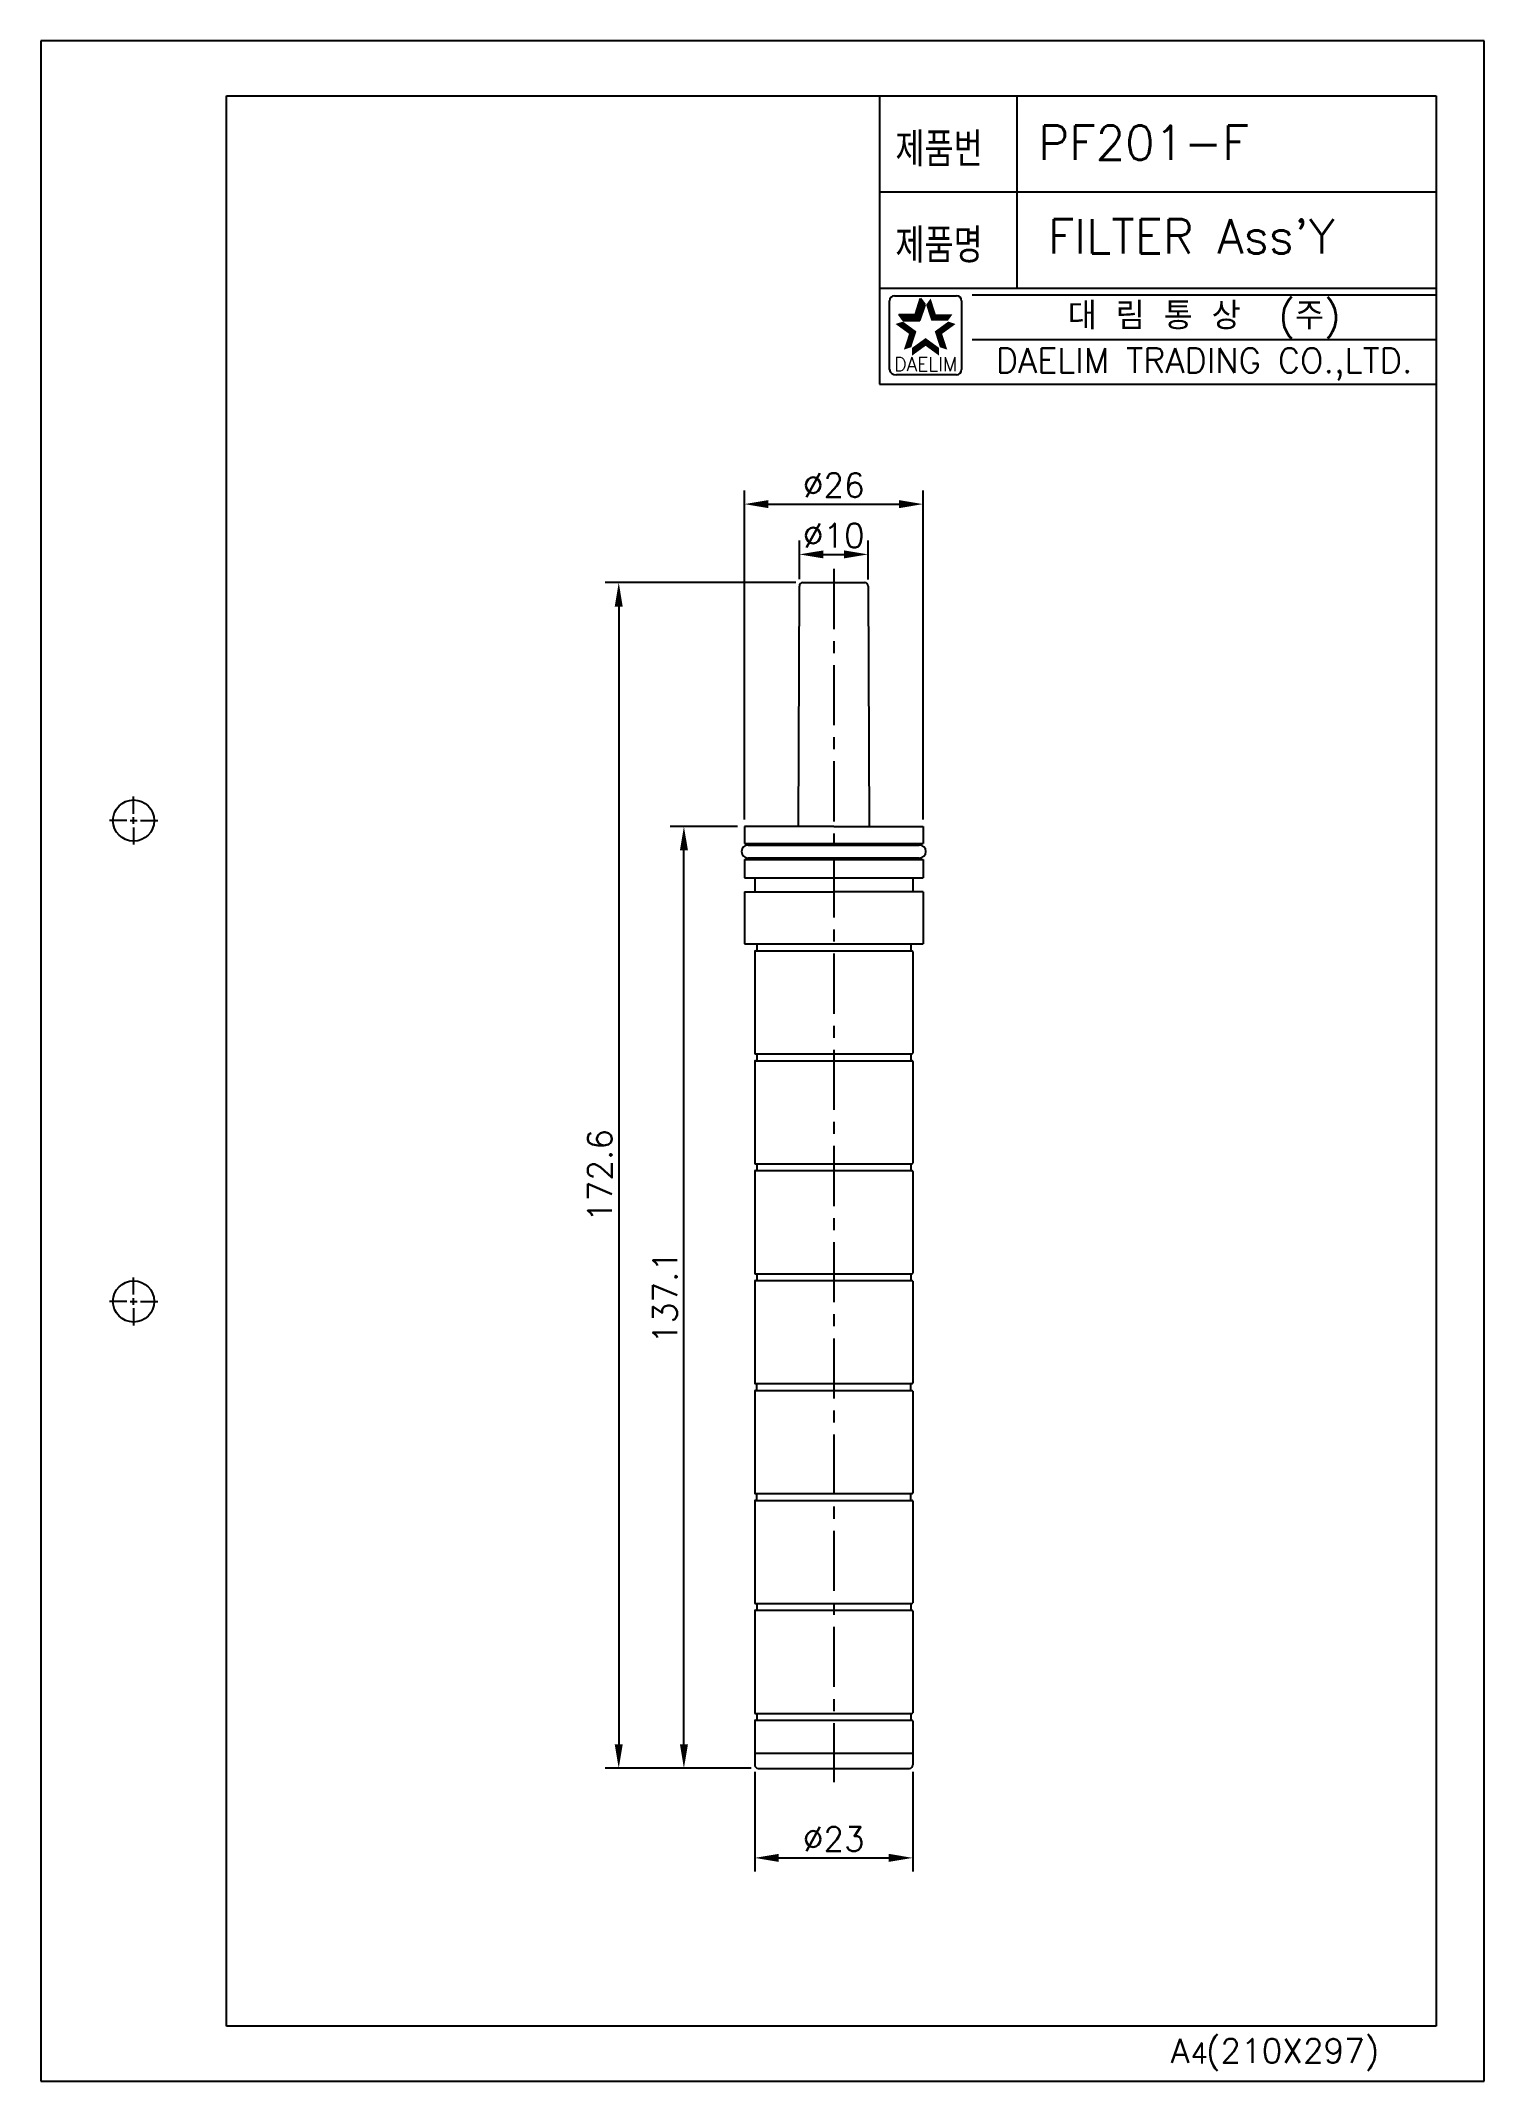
# Model space of a CAD drawing. Extents: x -4998 to -4788, y -1545 to -1248.
import ezdxf
from ezdxf.enums import TextEntityAlignment as Align

# ---------------------------------------------------------------- set-up
doc = ezdxf.new("R2010")
doc.units = 0
doc.header["$LTSCALE"] = 7
doc.linetypes.add('CENTER', pattern=[2, 1.25, -0.25, 0.25, -0.25])
doc.layers.get('0').update_dxf_attribs({"color": 2, "linetype": 'CONTINUOUS'})
doc.layers.get('Defpoints').update_dxf_attribs({"linetype": 'CONTINUOUS'})
for name, color, linetype in [('63', 7, 'CONTINUOUS'), ('CL', 1, 'CENTER'), ('D', 2, 'CONTINUOUS'), ('DWG', 7, 'CONTINUOUS'), ('TXT', 4, 'CONTINUOUS')]:
    doc.layers.add(name, color=color, linetype=linetype)
doc.styles.add('DD', font='romans', dxfattribs={"bigfont": 'GHS.shx'})
doc.styles.add('GHS', font='ROMANS.shx', dxfattribs={"bigfont": 'GHS.shx'})
doc.styles.add('ROMANS', font='romans', dxfattribs={"bigfont": 'GHS.shx'})
doc.dimstyles.new('CWC', dxfattribs={"dimscale": 0, "dimtxt": 3.5, "dimasz": 3.5, "dimexe": 2, "dimexo": 1, "dimgap": 1, "dimtad": 1, "dimdec": 4, "dimdsep": 46, "dimtxsty": 'DD', "dimcen": 3, "dimclrd": 2, "dimclre": 2, "dimclrt": 2, "dimadec": 3, "dimazin": 2, "dimtfac": 1, "dimtdec": 4, "dimtmove": 0, "dimatfit": 3, "dimfxl": 0, "dimtvp": 1, "dimtolj": 1, "dimtzin": 0, "dimlwd": -1, "dimlwe": -1, "dimarcsym": 0})

# ---------------------------------------------------------------- blocks, each defined once
blk = doc.blocks.new('BORDER')
for p, q in [((1, 1), (0, 1)), ((0, 1), (0, 0)), ((1, 0), (1, 1)), ((0, 0), (1, 0))]:
    blk.add_line(p, q)
blk = doc.blocks.new('*D1')
at = {"layer": 'Defpoints', "color": 0}
for p in [(-5516.31, -2431.22), (-5526.31, -2435.83), (-5516.31, -2435.87)]:
    blk.add_point(p, dxfattribs=at)
at = {"layer": 'DWG', "color": 2}
for p, q in [((-5526.31, -2434.83), (-5526.31, -2429.22)), ((-5516.31, -2434.87), (-5516.31, -2429.22)), ((-5522.81, -2431.22), (-5519.81, -2431.22))]:
    blk.add_line(p, q, dxfattribs=at)
for points in [[(-5522.81, -2430.64), (-5522.81, -2431.8), (-5526.31, -2431.22)], [(-5519.81, -2430.64), (-5519.81, -2431.8), (-5516.31, -2431.22)]]:
    blk.add_solid(points, dxfattribs=at)
at = {"layer": 'DWG', "color": 2, "insert": (-5521.31, -2428.47), "char_height": 3.5, "attachment_point": 5, "style": 'DD'}
blk.add_mtext('\\A1;%%C10', dxfattribs=at)
blk = doc.blocks.new('*D2')
at = {"layer": 'Defpoints', "color": 0}
for p in [(-5508.31, -2423.9), (-5534.31, -2470.82), (-5508.31, -2470.82)]:
    blk.add_point(p, dxfattribs=at)
at = {"layer": 'DWG', "color": 2}
for p, q in [((-5534.31, -2469.82), (-5534.31, -2421.9)), ((-5508.31, -2469.82), (-5508.31, -2421.9)), ((-5530.81, -2423.9), (-5511.81, -2423.9))]:
    blk.add_line(p, q, dxfattribs=at)
for points in [[(-5530.81, -2423.32), (-5530.81, -2424.49), (-5534.31, -2423.9)], [(-5511.81, -2423.32), (-5511.81, -2424.49), (-5508.31, -2423.9)]]:
    blk.add_solid(points, dxfattribs=at)
at = {"layer": 'DWG', "color": 2, "insert": (-5521.31, -2421.15), "char_height": 3.5, "attachment_point": 5, "style": 'DD'}
blk.add_mtext('\\A1;%%C26', dxfattribs=at)
blk = doc.blocks.new('*D3')
at = {"layer": 'Defpoints', "color": 0}
for p in [(-5532.81, -2607.42), (-5509.81, -2607.42), (-5509.81, -2620.96)]:
    blk.add_point(p, dxfattribs=at)
at = {"layer": 'DWG', "color": 2}
for p, q in [((-5532.81, -2608.42), (-5532.81, -2622.96)), ((-5509.81, -2608.42), (-5509.81, -2622.96)), ((-5529.31, -2620.96), (-5513.31, -2620.96))]:
    blk.add_line(p, q, dxfattribs=at)
for points in [[(-5529.31, -2620.37), (-5529.31, -2621.54), (-5532.81, -2620.96)], [(-5513.31, -2620.37), (-5513.31, -2621.54), (-5509.81, -2620.96)]]:
    blk.add_solid(points, dxfattribs=at)
at = {"layer": 'DWG', "color": 2, "insert": (-5521.31, -2618.21), "char_height": 3.5, "width": 6.2017, "attachment_point": 5, "style": 'DD'}
blk.add_mtext('\\A1;%%C23', dxfattribs=at)
blk = doc.blocks.new('*D4')
at = {"layer": 'Defpoints', "color": 0}
for p in [(-5543.11, -2470.82), (-5534.31, -2470.82), (-5532.31, -2607.92)]:
    blk.add_point(p, dxfattribs=at)
at = {"layer": 'DWG', "color": 2}
for p, q in [((-5535.31, -2470.82), (-5545.11, -2470.82)), ((-5543.11, -2604.42), (-5543.11, -2474.32)), ((-5533.31, -2607.92), (-5545.11, -2607.92))]:
    blk.add_line(p, q, dxfattribs=at)
for points in [[(-5543.69, -2474.32), (-5542.52, -2474.32), (-5543.11, -2470.82)], [(-5543.69, -2604.42), (-5542.52, -2604.42), (-5543.11, -2607.92)]]:
    blk.add_solid(points, dxfattribs=at)
at = {"layer": 'DWG', "color": 2, "insert": (-5545.86, -2539.37), "char_height": 3.5, "attachment_point": 5, "rotation": 90, "style": 'DD'}
blk.add_mtext('\\A1;137.1', dxfattribs=at)
blk = doc.blocks.new('*D5')
at = {"layer": 'Defpoints', "color": 0}
for p in [(-5525.81, -2435.33), (-5552.59, -2607.92), (-5532.31, -2607.92)]:
    blk.add_point(p, dxfattribs=at)
at = {"layer": 'DWG', "color": 2}
for p, q in [((-5526.81, -2435.33), (-5554.59, -2435.33)), ((-5552.59, -2438.83), (-5552.59, -2604.42)), ((-5533.31, -2607.92), (-5554.59, -2607.92))]:
    blk.add_line(p, q, dxfattribs=at)
for points in [[(-5553.18, -2438.83), (-5552.01, -2438.83), (-5552.59, -2435.33)], [(-5553.18, -2604.42), (-5552.01, -2604.42), (-5552.59, -2607.92)]]:
    blk.add_solid(points, dxfattribs=at)
at = {"layer": 'DWG', "color": 2, "insert": (-5555.34, -2521.63), "char_height": 3.5, "attachment_point": 5, "rotation": 90, "style": 'DD'}
blk.add_mtext('\\A1;172.6', dxfattribs=at)

msp = doc.modelspace()

# ---------------------------------------------------------------- linework, layer by layer
at = {"color": 7}
for p, q in [((-4875.8126, -1255.64351), (-4875.8126, -1297.64351)), ((-4875.8126, -1255.64351), (-4794.8126, -1255.64351)), ((-4855.8126, -1255.64351), (-4855.8126, -1283.64351)), ((-4875.8126, -1269.64351), (-4794.8126, -1269.64351)), ((-4875.8126, -1283.64351), (-4794.8126, -1283.64351)), ((-4875.8126, -1297.64351), (-4794.8126, -1297.64351))]:
    msp.add_line(p, q, dxfattribs=at)
at = {"color": 2, "linetype": 'Continuous'}
for p, q in [((-4874.33511, -1295.50898), (-4874.33511, -1285.50898)), ((-4873.58511, -1284.75898), (-4864.58511, -1284.75898)), ((-4863.83511, -1285.50898), (-4863.83511, -1295.50898)), ((-4862.3126, -1284.64351), (-4794.8126, -1284.64351)), ((-4862.3126, -1291.14351), (-4794.8126, -1291.14351)), ((-4864.58511, -1296.25898), (-4873.33511, -1296.25898))]:
    msp.add_line(p, q, dxfattribs=at)
at = {"color": 2}
for p, q in [((-4870.57346, -1287.46044), (-4869.82409, -1285.15412)), ((-4869.15899, -1286.06955), (-4869.82409, -1285.15412)), ((-4872.99847, -1287.46044), (-4870.57346, -1287.46044)), ((-4872.33337, -1288.37587), (-4872.99847, -1287.46044)), ((-4872.33337, -1288.37587), (-4869.90836, -1288.37587)), ((-4869.90836, -1288.37587), (-4869.15899, -1286.06955))]:
    msp.add_line(p, q, dxfattribs=at)
for p, q in [((-4984.3126, -1360.14351), (-4984.3126, -1357.64351)), ((-4985.3126, -1361.14351), (-4987.8126, -1361.14351)), ((-4984.8126, -1361.14351), (-4983.8126, -1361.14351)), ((-4984.3126, -1361.64351), (-4984.3126, -1360.64351)), ((-4984.3126, -1362.14351), (-4984.3126, -1364.64351)), ((-4983.3126, -1361.14351), (-4980.8126, -1361.14351)), ((-4984.3126, -1430.14351), (-4984.3126, -1427.64351)), ((-4985.3126, -1431.14351), (-4987.8126, -1431.14351)), ((-4984.8126, -1431.14351), (-4983.8126, -1431.14351)), ((-4984.3126, -1431.64351), (-4984.3126, -1430.64351)), ((-4983.3126, -1431.14351), (-4980.8126, -1431.14351)), ((-4984.3126, -1432.14351), (-4984.3126, -1434.64351))]:
    msp.add_line(p, q)
for centre in [(-4984.3126, -1361.14351), (-4984.3126, -1431.14351)]:
    msp.add_circle(centre, 3)
at = {"color": 2, "linetype": 'Continuous'}
for centre, radius, start, end in [((-4873.58511, -1285.50898), 0.75, 90, 180), ((-4864.58511, -1285.50898), 0.75, 0, 90), ((-4873.46011, -1295.38398), 0.88388, 188.1301024, 278.1301024), ((-4864.58511, -1295.50898), 0.75, 270, 0)]:
    msp.add_arc(centre, radius, start, end, dxfattribs=at)
at = {"color": 2}
for points in [[(-4870.57346, -1287.46044), (-4869.90836, -1288.37587), (-4869.82409, -1285.15412), (-4869.15899, -1286.06955)], [(-4868.34613, -1285.15412), (-4869.01123, -1286.06955), (-4867.59676, -1287.46044), (-4868.26186, -1288.37587)], [(-4871.49331, -1290.29145), (-4870.41716, -1289.94179), (-4873.45519, -1288.86607), (-4872.37903, -1288.5164)], [(-4872.99847, -1287.46044), (-4872.33337, -1288.37587), (-4870.57346, -1287.46044), (-4869.90836, -1288.37587)], [(-4867.59676, -1287.46044), (-4868.26186, -1288.37587), (-4865.17175, -1287.46044), (-4865.83685, -1288.37587)], [(-4864.71503, -1288.86607), (-4865.79119, -1288.5164), (-4866.67691, -1290.29145), (-4867.75306, -1289.94179)], [(-4872.24268, -1292.59778), (-4871.16653, -1292.24811), (-4871.49331, -1290.29145), (-4870.41716, -1289.94179)], [(-4869.08511, -1292.04112), (-4869.08511, -1290.90958), (-4871.04699, -1293.4665), (-4871.04699, -1292.33496)], [(-4867.12324, -1293.4665), (-4867.12324, -1292.33496), (-4869.08511, -1292.04112), (-4869.08511, -1290.90958)], [(-4866.67691, -1290.29145), (-4867.75306, -1289.94179), (-4865.92754, -1292.59778), (-4867.00369, -1292.24811)]]:
    msp.add_solid(points, dxfattribs=at)
at = {"layer": '63', "color": 7, "linetype": 'Continuous'}
for p, q in [((-4887.59569, -1362.00393), (-4887.4478, -1327.0124)), ((-4886.9478, -1326.51452), (-4877.94358, -1326.51452)), ((-4877.44359, -1327.0124), (-4877.29569, -1362.00393)), ((-4882.44569, -1362.00393), (-4895.44569, -1362.00393)), ((-4895.44569, -1362.00393), (-4895.44569, -1364.50393)), ((-4887.59569, -1362.00393), (-4887.79569, -1362.00393)), ((-4882.44569, -1362.00393), (-4887.59569, -1362.00393)), ((-4882.44569, -1362.00393), (-4877.29569, -1362.00393)), ((-4882.44569, -1362.00393), (-4869.44569, -1362.00393)), ((-4877.29569, -1362.00393), (-4877.09569, -1362.00393)), ((-4869.44569, -1362.00393), (-4869.44569, -1364.50393)), ((-4895.44569, -1364.50393), (-4869.44569, -1364.50393)), ((-4893.94569, -1364.50393), (-4893.94569, -1364.70393)), ((-4870.94569, -1364.50393), (-4870.94569, -1364.70393)), ((-4895.44569, -1366.80393), (-4869.44569, -1366.80393)), ((-4895.44569, -1366.80393), (-4895.44569, -1369.50393)), ((-4893.94569, -1366.60393), (-4893.94569, -1366.80393)), ((-4870.94569, -1366.60393), (-4870.94569, -1366.80393)), ((-4869.44569, -1366.80393), (-4869.44569, -1369.50393)), ((-4895.44569, -1369.50393), (-4869.44569, -1369.50393)), ((-4895.44569, -1371.50393), (-4895.44569, -1379.10393)), ((-4895.44569, -1371.50393), (-4882.44569, -1371.50393)), ((-4893.94569, -1369.50393), (-4893.94569, -1371.50393)), ((-4869.44569, -1371.50393), (-4882.44569, -1371.50393)), ((-4870.94569, -1369.50393), (-4870.94569, -1371.50393)), ((-4869.44569, -1371.50393), (-4869.44569, -1379.10393)), ((-4895.44569, -1379.10393), (-4869.44569, -1379.10393)), ((-4893.94569, -1380.20393), (-4893.94569, -1395.00393)), ((-4893.84569, -1380.10393), (-4871.04569, -1380.10393)), ((-4893.64569, -1379.10393), (-4893.64569, -1380.10393)), ((-4871.24569, -1379.10393), (-4871.24569, -1380.10393)), ((-4870.94569, -1380.20393), (-4870.94569, -1395.00393)), ((-4893.84569, -1395.10393), (-4871.04569, -1395.10393)), ((-4893.64569, -1395.10393), (-4893.64569, -1396.10393)), ((-4871.24569, -1395.10393), (-4871.24569, -1396.10393)), ((-4893.94569, -1396.10393), (-4871.04569, -1396.10393)), ((-4893.94569, -1396.20393), (-4893.94569, -1411.00393)), ((-4870.94569, -1396.20393), (-4870.94569, -1411.00393)), ((-4893.94569, -1412.20393), (-4893.94569, -1427.00393)), ((-4893.84569, -1411.10393), (-4871.04569, -1411.10393)), ((-4893.84569, -1412.10393), (-4871.04569, -1412.10393)), ((-4893.64569, -1411.10393), (-4893.64569, -1412.10393)), ((-4871.24569, -1411.10393), (-4871.24569, -1412.10393)), ((-4870.94569, -1412.20393), (-4870.94569, -1427.00393)), ((-4893.94569, -1428.20393), (-4893.94569, -1443.00393)), ((-4893.84569, -1427.10393), (-4871.04569, -1427.10393)), ((-4893.84569, -1428.10393), (-4871.04569, -1428.10393)), ((-4893.64569, -1427.10393), (-4893.64569, -1428.10393)), ((-4871.24569, -1427.10393), (-4871.24569, -1428.10393)), ((-4870.94569, -1428.20393), (-4870.94569, -1443.00393)), ((-4893.84569, -1443.10393), (-4871.04569, -1443.10393)), ((-4893.64569, -1444.10393), (-4893.64569, -1443.10393)), ((-4871.24569, -1444.10393), (-4871.24569, -1443.10393)), ((-4893.94569, -1444.20393), (-4893.94569, -1459.00393)), ((-4893.84569, -1444.10393), (-4871.04569, -1444.10393)), ((-4870.94569, -1444.20393), (-4870.94569, -1459.00393)), ((-4893.94569, -1460.20393), (-4893.94569, -1475.00393)), ((-4893.84569, -1459.10393), (-4871.04569, -1459.10393)), ((-4893.84569, -1460.10393), (-4871.04569, -1460.10393)), ((-4893.64569, -1460.10393), (-4893.64569, -1459.10393)), ((-4871.24569, -1460.10393), (-4871.24569, -1459.10393)), ((-4870.94569, -1460.20393), (-4870.94569, -1475.00393)), ((-4893.84569, -1475.10393), (-4871.04569, -1475.10393)), ((-4893.64569, -1475.10393), (-4893.64569, -1476.10393)), ((-4871.24569, -1475.10393), (-4871.24569, -1476.10393)), ((-4893.94569, -1476.20393), (-4893.94569, -1491.00393)), ((-4893.84569, -1476.10393), (-4871.04569, -1476.10393)), ((-4870.94569, -1476.20393), (-4870.94569, -1491.00393)), ((-4893.94569, -1492.20393), (-4893.94569, -1498.60393)), ((-4893.84569, -1491.10393), (-4871.04569, -1491.10393)), ((-4893.84569, -1492.10393), (-4871.04569, -1492.10393)), ((-4893.64569, -1491.10393), (-4893.64569, -1492.10393)), ((-4871.24569, -1491.10393), (-4871.24569, -1492.10393)), ((-4870.94569, -1492.20393), (-4870.94569, -1498.60393)), ((-4893.94569, -1496.90393), (-4870.94569, -1496.90393)), ((-4893.44569, -1499.10393), (-4871.44569, -1499.10393))]:
    msp.add_line(p, q, dxfattribs=at)
for centre, radius, start, end in [((-4886.9478, -1327.01452), 0.5, 90, 179.7578344), ((-4877.94358, -1327.01452), 0.5, 0.2421656, 90), ((-4893.84569, -1380.20393), 0.1, 90, 180), ((-4871.04569, -1380.20393), 0.1, 0, 90), ((-4893.84569, -1395.00393), 0.1, 180, 270), ((-4871.04569, -1395.00393), 0.1, 270, 0), ((-4893.84569, -1396.20393), 0.1, 90, 180), ((-4871.04569, -1396.20393), 0.1, 0, 90), ((-4893.84569, -1411.00393), 0.1, 180, 270), ((-4893.84569, -1412.20393), 0.1, 90, 180), ((-4871.04569, -1411.00393), 0.1, 270, 0), ((-4871.04569, -1412.20393), 0.1, 0, 90), ((-4893.84569, -1427.00393), 0.1, 180, 270), ((-4893.84569, -1428.20393), 0.1, 90, 180), ((-4871.04569, -1427.00393), 0.1, 270, 0), ((-4871.04569, -1428.20393), 0.1, 0, 90), ((-4893.84569, -1443.00393), 0.1, 180, 270), ((-4871.04569, -1443.00393), 0.1, 270, 0), ((-4893.84569, -1444.20393), 0.1, 90, 180), ((-4871.04569, -1444.20393), 0.1, 0, 90), ((-4893.84569, -1459.00393), 0.1, 180, 270), ((-4893.84569, -1460.20393), 0.1, 90, 180), ((-4871.04569, -1459.00393), 0.1, 270, 0), ((-4871.04569, -1460.20393), 0.1, 0, 90), ((-4893.84569, -1475.00393), 0.1, 180, 270), ((-4871.04569, -1475.00393), 0.1, 270, 0), ((-4893.84569, -1476.20393), 0.1, 90, 180), ((-4871.04569, -1476.20393), 0.1, 0, 90), ((-4893.84569, -1491.00393), 0.1, 180, 270), ((-4893.84569, -1492.20393), 0.1, 90, 180), ((-4871.04569, -1491.00393), 0.1, 270, 0), ((-4871.04569, -1492.20393), 0.1, 0, 90), ((-4893.44569, -1498.60393), 0.5, 180, 270), ((-4871.44569, -1498.60393), 0.5, 270, 0)]:
    msp.add_arc(centre, radius, start, end, dxfattribs=at)
at = {"layer": 'CL'}
msp.add_line((-4882.44569, -1324.51452), (-4882.44569, -1501.10393), dxfattribs=at)
at = {"layer": 'D', "linetype": 'Continuous'}
for p, q in [((-4894.89569, -1364.70393), (-4869.99569, -1364.70393)), ((-4869.99569, -1366.60393), (-4894.89569, -1366.60393))]:
    msp.add_line(p, q, dxfattribs=at)
for centre, start, end in [((-4894.89569, -1365.65393), 90, 270), ((-4869.99569, -1365.65393), 270, 90)]:
    msp.add_arc(centre, 0.95, start, end, dxfattribs=at)
at = {"layer": 'TXT'}
for p, q in [((-4970.8126, -1536.64351), (-4970.8126, -1255.64351)), ((-4970.8126, -1255.64351), (-4794.8126, -1255.64351)), ((-4794.8126, -1255.64351), (-4794.8126, -1536.64351)), ((-4794.8126, -1536.64351), (-4970.8126, -1536.64351))]:
    msp.add_line(p, q, dxfattribs=at)

# ---------------------------------------------------------------- block references
at = {"xscale": 210, "yscale": 297, "zscale": 210}
msp.add_blockref('BORDER', (-4997.8126, -1544.64351), dxfattribs=at)

# ---------------------------------------------------------------- texts
at = {"color": 7, "style": 'GHS'}
for s, p in [('PF201-F', (-4837.36677, -1262.4867)), ("FILTER Ass'Y", (-4830.39459, -1276.11117))]:
    msp.add_text(s, height=5, dxfattribs=at).set_placement(p, align=Align.MIDDLE)
at = {"color": 7, "linetype": 'Continuous'}
for s, height, style, p in [('대 림 통 상  (주)', 4, 'GHS', (-4828.55226, -1287.94841)), ('DAELIM TRADING CO.,LTD.', 3.6, 'ROMANS', (-4828.55226, -1294.71576))]:
    msp.add_text(s, height=height, dxfattribs=dict(at, style=style)).set_placement(p, align=Align.MIDDLE)
at = {"color": 2, "linetype": 'Continuous', "style": 'ROMANS'}
msp.add_text('DAELIM', height=2, dxfattribs=at).set_placement((-4869.08511, -1295.70898), align=Align.CENTER)
at = {"color": 7, "style": 'GHS'}
msp.add_text('A (210X297)', height=3.5, dxfattribs=at).set_placement((-4833.38407, -1541.97769))
at = {"layer": 'D', "style": 'GHS', "width": 0.8}
for s, p in [('제품번', (-4873.47224, -1265.94781)), ('제품명', (-4873.47224, -1279.94781))]:
    msp.add_text(s, height=5, dxfattribs=at).set_placement(p)
at = {"layer": 'DWG', "style": 'GHS'}
msp.add_text('4', height=3, dxfattribs=at).set_placement((-4830.55171, -1542.07416))

# ---------------------------------------------------------------- dimensions: what is measured, and where the dimension line sits
at = {"layer": 'DWG'}
for base, p1, p2, picture, middle in [((-4869.44569, -1315.08487), (-4895.44569, -1362.00393), (-4869.44569, -1362.00393), '*D2', (-4882.44569, -1312.33487)), ((-4870.94569, -1512.13809), (-4893.94569, -1498.60393), (-4870.94569, -1498.60393), '*D3', (-4882.44569, -1509.38809))]:
    dim = msp.add_linear_dim(base=base, p1=p1, p2=p2, text='%%C<>', dimstyle='CWC', override={"dimscale": 1}, dxfattribs=at)
    dim.commit()
    dim.dimension.update_dxf_attribs({"geometry": picture, "text_midpoint": middle, "insert": (638.86273, 1108.81904)})
dim = msp.add_linear_dim(base=(-4877.44341, -1322.40185), p1=(-4887.4478, -1327.0124), p2=(-4877.44341, -1327.05469), text='%%C10', dimstyle='CWC', override={"dimscale": 1}, dxfattribs=at)
dim.commit()
dim.dimension.update_dxf_attribs({"geometry": '*D1', "text_midpoint": (-4882.4456, -1322.40185), "dimtype": 128, "insert": (638.86273, 1108.81904)})
dim = msp.add_linear_dim(base=(-4913.72988, -1499.10393), p1=(-4886.9478, -1326.51452), p2=(-4893.44569, -1499.10393), angle=90, text='172.6', dimstyle='CWC', override={"dimscale": 1}, dxfattribs=at)
dim.commit()
dim.dimension.update_dxf_attribs({"geometry": '*D5', "text_midpoint": (-4916.47988, -1412.80922), "insert": (638.86273, 1108.81904)})
dim = msp.add_linear_dim(base=(-4904.24408, -1362.00393), p1=(-4893.44569, -1499.10393), p2=(-4895.44569, -1362.00393), angle=90, dimstyle='CWC', override={"dimscale": 1}, dxfattribs=at)
dim.commit()
dim.dimension.update_dxf_attribs({"geometry": '*D4', "text_midpoint": (-4906.99408, -1430.55393), "insert": (638.86273, 1108.81904)})

doc.saveas('drawing.dxf')
